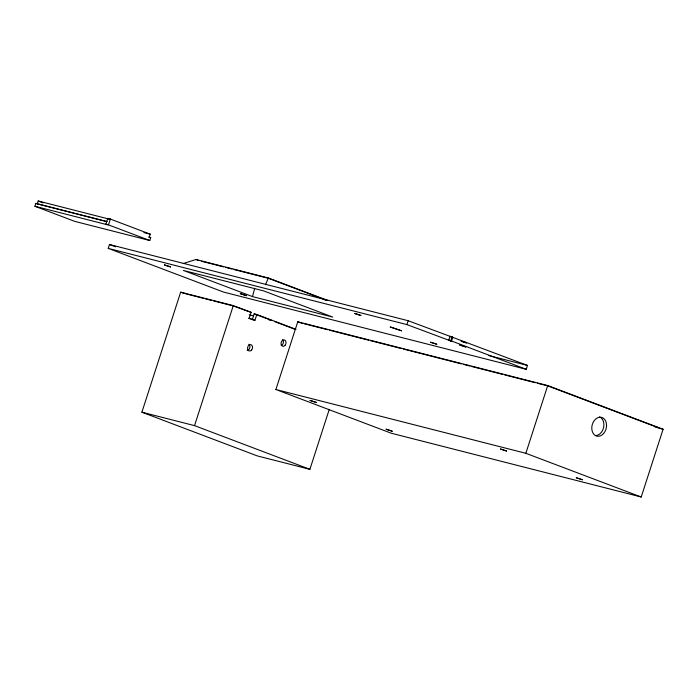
<?xml version="1.0" encoding="UTF-8"?>
<svg xmlns="http://www.w3.org/2000/svg" width="698" height="698" viewBox="0 0 698 698"><rect width="100%" height="100%" fill="white"/><g stroke="black" fill="none" stroke-linecap="round" stroke-linejoin="round"><path stroke-width="1.05" d="M252.493 296.598L183.408 270.431L263.678 290.909L332.754 317.075L252.493 296.598L254.683 288.274M34.9 206.268L107.274 224.739L105.852 224.198L107.728 218.387L110.354 219.059L150.236 234.17L149.302 237.076L150.724 237.608L149.782 240.513L74.782 221.379L34.9 206.268L35.834 203.362L107.16 221.563M35.834 203.362L37.264 203.903L38.198 200.998L110.572 219.469L107.728 218.387M105.852 224.198L108.478 224.869L110.354 219.059M108.216 248.383L109.473 244.509L408.156 320.722L452.766 337.37L451.501 341.235L406.908 324.596L108.216 248.383L223.596 292.087L526.24 369.312L527.496 365.438L450.018 336.331L448.77 340.196L451.501 341.235M329.29 409.316L309.903 469.326L257.274 455.899L141.895 412.195L180.66 292.174L233.298 305.602L251.106 312.346L249.23 318.157L254.927 320.312L256.803 314.501L296.031 329.369M141.895 412.195L194.533 425.623L233.298 305.602M256.803 314.501L254.168 313.83L252.292 319.64L254.927 320.312M275.893 389.51L297.776 321.761L547.729 385.54L663.1 429.244L641.218 497.002L391.264 433.222L275.893 389.51L525.847 453.299L641.218 497.002M406.908 324.596L408.156 320.722M448.77 340.196L450.742 340.711L451.99 336.846M525.847 453.299L547.729 385.54M265.528 284.705L268.381 277.97L327.903 300.524M183.138 263.556L196.007 259.499L268.381 277.97M37.264 203.903L106.489 221.571M143.901 232.547L150.236 234.17M148.613 237.076L150.724 237.608M201.486 261.253L223.508 266.872M225.602 267.404L231.893 269.009M233.996 269.55L267.543 278.109M323.671 299.564L326.812 300.367M488.478 355.483L527.496 365.438M304.311 323.785L327.519 329.7M329.631 330.241L368.649 340.196M370.76 340.737L401.341 348.538M403.453 349.079L461.465 363.885M463.568 364.417L469.902 366.031M472.005 366.572L502.595 374.381M504.706 374.913L535.287 382.722M537.399 383.254L546.892 385.68M184.063 293.212L187.457 294.259M188.504 294.521L203.162 298.264M205.256 298.796L211.538 300.402M213.632 300.934L233.516 306.012M251.106 312.346L234.511 306.387M249.23 314.772L253.365 315.828M268.87 319.789L271.976 320.574L254.168 313.83M654.454 426.687L657.621 427.499L547.947 385.95M657.83 427.9L663.1 429.244M465.287 342.701C470.888 344.079 457.399 339.656 462.189 341.688M464.519 342.474L462.922 341.95M450.018 336.331L452.766 337.37M450.742 340.711L526.24 369.312M268.599 278.38L323.436 299.154M108.478 224.869L149.782 240.513M196.007 259.499L199.035 260.651M38.198 200.998L43.206 202.9M109.473 244.509L115.545 246.813M297.776 321.761L302.723 323.636M274.82 321.656L294.408 329.072M180.66 292.174L183.513 293.247M248.497 318.201L251.341 319.283M194.533 425.623L309.903 469.326M599.503 416.889A9.676 7.216 -75.7 0 1 603.622 427.42A9.676 7.216 -75.7 0 1 595.411 435.622M248.828 344.245A3.263 2.434 -75.7 0 1 249.762 347.761A3.263 2.434 -75.7 0 1 247.214 350.335M282.454 339.656A3.263 2.434 -75.7 0 1 283.292 342.884A3.263 2.434 -75.7 0 1 281.172 345.545M430.614 342.238L436.765 344.227L430.614 342.238M576.321 477.764L582.464 479.753L576.321 477.764M310.087 400.425L316.22 402.432L310.087 400.425M164.466 264.926L170.591 266.933L164.466 264.926M240.382 293.684L246.507 295.69L240.382 293.684M354.741 313.481L360.866 315.487L354.741 313.481M386.125 429.218L392.206 431.233L386.125 429.218M459.685 344.943L465.732 346.958L459.685 344.943M500.527 449.015L506.556 451.03L500.527 449.015M390.313 327.013L401.603 330.791L390.313 327.013M603.534 433.571A9.676 7.216 -75.7 0 0 602.13 417.552A9.676 7.216 -75.7 0 0 591.817 429.13A9.676 7.216 -75.7 0 0 603.534 433.571M251.655 349.925A3.263 2.434 -75.7 0 0 250.879 344.646A3.263 2.434 -75.7 0 0 247.598 348.817A3.263 2.434 -75.7 0 0 251.655 349.925M285.011 345.397A3.263 2.434 -75.7 0 0 284.531 340.005A3.263 2.434 -75.7 0 0 281.058 343.905A3.263 2.434 -75.7 0 0 285.011 345.397"/></g></svg>
